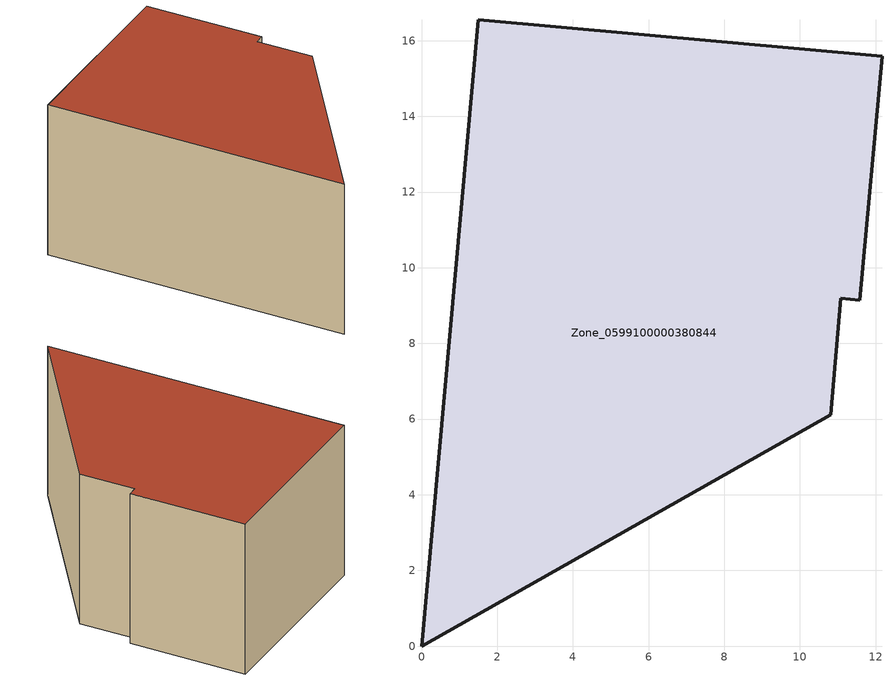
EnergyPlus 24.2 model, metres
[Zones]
Zone_0599100000380844
 floor ground (C_G): 0,0 1.5,16.55 12.17,15.58 11.58,9.14 11.08,9.19 10.81,6.12 z0
 wall outside (C_F): 11.58,9.14 12.17,15.58 1.5,16.55 0,0 10.81,6.12 11.08,9.19 11.58,9.14 z0:8.71
 roof outside (C_R): 10.81,6.12 11.08,9.19 11.58,9.14 12.17,15.58 1.5,16.55 0,0 z8.71
[BUILDING]
Pand.0599100000380844: North Axis=0; Terrain=City; Loads Convergence Tolerance Value=0.04; Temperature Convergence Tolerance Value=0.4; Solar Distribution=FullExterior; Maximum Number of Warmup Days=25; Minimum Number of Warmup Days=1
[Site:Location]
Rotterdam.The.Hague.AP_ZH_NLD Design_Conditions: Latitude=51.96; Longitude=4.45; Time Zone=1; Elevation=-4.5
[SITE:GROUNDTEMPERATURE:BUILDINGSURFACE]
18, 18, 18, 18, 18, 18, 18, 18, 18, 18, 18, 18
[MATERIAL] Thermal Absorptance=0.9; Solar Absorptance=0.7; Visible Absorptance=0.7
Name | Roughness | Thickness | Conductivity | Density | Specific Heat
G.TC.1992-2005 | MediumSmooth | 0.15 | 0.06 | 540 | 1210
F.TC.1992-2005 | Rough | 0.3 | 0.12 | 1920 | 840
R.TC.1992-2005 | MediumRough | 0.2 | 0.08 | 1500 | 1000
[CONSTRUCTION]
C_G: G.TC.1992-2005
C_F: F.TC.1992-2005
C_R: R.TC.1992-2005
[ZONE]
Zone_0599100000380844: Type=1; Multiplier=1; Ceiling Height=Autocalculate; Volume=Autocalculate; Floor Area=autocalculate; Part of Total Floor Area=Yes
[ZONEINFILTRATION:DESIGNFLOWRATE]
Infil_Zone_0599100000380844: Zone or ZoneList or Space or SpaceList=Zone_0599100000380844; Schedule=AlwaysOn; Design Flow Rate Calculation Method=Flow/Area; Flow Rate per Floor Area=0.0015; Constant Term Coefficient=1; Temperature Term Coefficient=0; Velocity Term Coefficient=0; Velocity Squared Term Coefficient=0
[HVACTEMPLATE:ZONE:IDEALLOADSAIRSYSTEM]
Zone_0599100000380844: Maximum Heating Supply Air Temperature=50; Minimum Cooling Supply Air Temperature=13; Maximum Heating Supply Air Humidity Ratio=0.0156; Minimum Cooling Supply Air Humidity Ratio=0.0077; Heating Limit=NoLimit; Cooling Limit=NoLimit; Dehumidification Control Type=ConstantSensibleHeatRatio; Cooling Sensible Heat Ratio=0.7; Dehumidification Setpoint=60; Humidification Control Type=None; Humidification Setpoint=30; Outdoor Air Method=None; Outdoor Air Flow Rate per Person=0.00944; Outdoor Air Flow Rate per Zone Floor Area=0; Outdoor Air Flow Rate per Zone=0; Demand Controlled Ventilation Type=None; Outdoor Air Economizer Type=NoEconomizer; Heat Recovery Type=None; Sensible Heat Recovery Effectiveness=0.7; Latent Heat Recovery Effectiveness=0.65
[ZONECONTROL:THERMOSTAT]
ThermostatControl_Zone_0599100000380844: Zone or ZoneList=Zone_0599100000380844; Control Type Schedule=DualSetpointControlType; Control 1=Thermostat_Zone_0599100000380844; Temperature Difference Between Cutout And Setpoint=0
[THERMOSTATSETPOINT:DUALSETPOINT]
Thermostat_Zone_0599100000380844: Heating Setpoint Temperature Schedule=HeatingSetpoint_Zone_0599100000380844; Cooling Setpoint Temperature Schedule=CoolingSetpoint_Zone_0599100000380844
[SCHEDULE:COMPACT]
HeatingSetpoint_Zone_0599100000380844: Through: 12/31, For: AllDays, Until: 24:00, 21
CoolingSetpoint_Zone_0599100000380844: Through: 12/31, For: AllDays, Until: 24:00, 24
DualSetpointControlType: Through: 12/31, For: AllDays, Until: 24:00, 4
AlwaysOn: Through: 12/31, For: AllDays, Until: 24:00, 1
